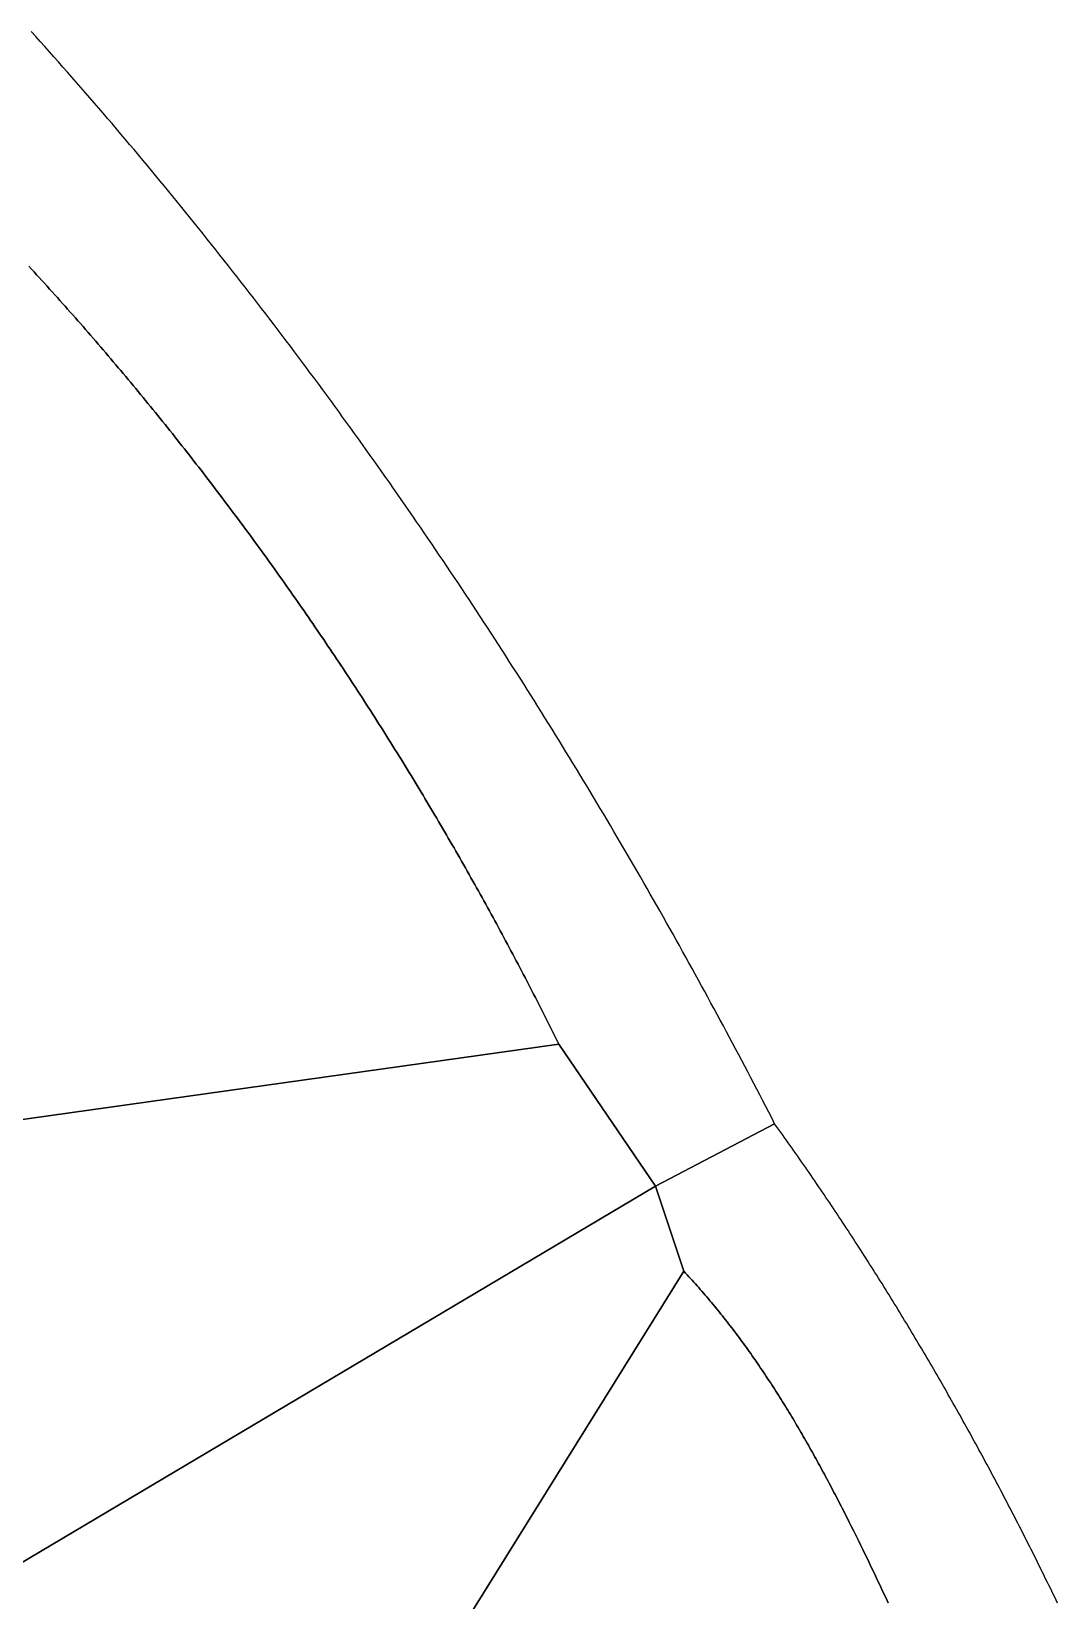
# Model space of a CAD drawing. Header units: millimetres. Extents: x -97041 to 275168, y -12500 to 263793.
# Drawn here: x 236010 to 262559, y 67810 to 108409 of the extents above; entities that cross this region are included whole.
import ezdxf

# ---------------------------------------------------------------- set-up
doc = ezdxf.new("R2010")
doc.units = ezdxf.units.MM
doc.layers.add('CLOSED_AREAS', color=7, linetype='Continuous')

msp = doc.modelspace()

# ---------------------------------------------------------------- linework, layer by layer
at = {"layer": 'CLOSED_AREAS'}
for points in [[(235942.767, 102334.371), (236010.463, 102260.957), (236078.071, 102187.443), (236145.59, 102113.83), (236213.02, 102040.118), (236280.361, 101966.308), (236347.614, 101892.4), (236414.777, 101818.394), (236481.852, 101744.292), (236548.837, 101670.092), (236615.733, 101595.796), (236682.539, 101521.404), (236749.256, 101446.916), (236815.883, 101372.333), (236882.421, 101297.655), (236948.868, 101222.883), (237015.226, 101148.016), (237081.493, 101073.056), (237147.67, 100998.002), (237213.757, 100922.856), (237279.753, 100847.616), (237345.659, 100772.284), (237411.474, 100696.861), (237477.198, 100621.346), (237542.831, 100545.74), (237608.373, 100470.043), (237673.824, 100394.255), (237739.184, 100318.378), (237804.453, 100242.411), (237869.63, 100166.355), (237934.715, 100090.21), (237999.709, 100013.977), (238064.611, 99937.655), (238129.421, 99861.246), (238194.139, 99784.749), (238258.764, 99708.166), (238323.298, 99631.495), (238387.739, 99554.739), (238452.088, 99477.897), (238516.344, 99400.969), (238580.507, 99323.956), (238644.578, 99246.859), (238708.555, 99169.677), (238772.44, 99092.411), (238836.232, 99015.062), (238899.93, 98937.63), (238963.534, 98860.114), (239027.046, 98782.517), (239090.464, 98704.837), (239153.788, 98627.076), (239217.018, 98549.233), (239280.154, 98471.31), (239343.196, 98393.305), (239406.144, 98315.221), (239468.998, 98237.057), (239531.757, 98158.814), (239594.422, 98080.491), (239656.992, 98002.09), (239719.468, 97923.611), (239781.848, 97845.054), (239844.134, 97766.419), (239906.325, 97687.707), (239968.42, 97608.918), (240030.421, 97530.053), (240092.325, 97451.112), (240154.135, 97372.096), (240215.849, 97293.004), (240277.466, 97213.837), (240338.989, 97134.596), (240400.415, 97055.281), (240461.745, 96975.892), (240522.979, 96896.43), (240584.117, 96816.894), (240645.158, 96737.287), (240706.103, 96657.606), (240766.951, 96577.855), (240827.702, 96498.031), (240888.356, 96418.137), (240948.914, 96338.172), (241009.375, 96258.136), (241069.738, 96178.031), (241130.004, 96097.856), (241190.172, 96017.612), (241250.243, 95937.299), (241310.217, 95856.917), (241370.093, 95776.468), (241429.87, 95695.951), (241489.55, 95615.367), (241549.132, 95534.715), (241608.616, 95453.998), (241668.001, 95373.214), (241727.288, 95292.364), (241786.476, 95211.449), (241845.566, 95130.469), (241904.557, 95049.424), (241963.449, 94968.315), (242022.242, 94887.142), (242080.936, 94805.906), (242139.531, 94724.606), (242198.026, 94643.244), (242256.422, 94561.819), (242314.719, 94480.332), (242372.916, 94398.784), (242431.013, 94317.175), (242489.01, 94235.504), (242546.907, 94153.773), (242604.704, 94071.983), (242662.401, 93990.132), (242719.998, 93908.222), (242777.494, 93826.253), (242834.89, 93744.225), (242892.185, 93662.14), (242949.379, 93579.996), (243006.472, 93497.795), (243063.464, 93415.537), (243120.356, 93333.222), (243177.146, 93250.851), (243233.834, 93168.424), (243290.422, 93085.941), (243346.907, 93003.403), (243403.291, 92920.811), (243459.573, 92838.164), (243515.754, 92755.463), (243571.832, 92672.708), (243627.808, 92589.9), (243683.682, 92507.039), (243739.454, 92424.125), (243795.123, 92341.16), (243850.69, 92258.142), (243906.154, 92175.074), (243961.515, 92091.954), (244016.773, 92008.783), (244071.929, 91925.562), (244126.981, 91842.292), (244181.93, 91758.972), (244236.775, 91675.602), (244291.517, 91592.185), (244346.156, 91508.718), (244400.691, 91425.204), (244455.122, 91341.642), (244509.449, 91258.033), (244563.672, 91174.377), (244617.791, 91090.674), (244671.806, 91006.925), (244725.717, 90923.131), (244779.523, 90839.291), (244833.224, 90755.407), (244886.821, 90671.477), (244940.313, 90587.504), (244993.699, 90503.487), (245046.981, 90419.426), (245100.158, 90335.322), (245153.23, 90251.175), (245206.196, 90166.987), (245259.057, 90082.756), (245311.812, 89998.484), (245364.461, 89914.17), (245417.005, 89829.816), (245469.443, 89745.421), (245521.774, 89660.986), (245574, 89576.512), (245626.119, 89491.998), (245678.132, 89407.445), (245730.039, 89322.854), (245781.838, 89238.225), (245833.532, 89153.558), (245885.118, 89068.853), (245936.597, 88984.112), (245987.97, 88899.333), (246039.235, 88814.519), (246090.393, 88729.669), (246141.443, 88644.783), (246192.386, 88559.862), (246243.222, 88474.906), (246293.95, 88389.916), (246344.569, 88304.892), (246395.081, 88219.834), (246445.485, 88134.744), (246495.781, 88049.62), (246545.969, 87964.463), (246596.048, 87879.275), (246646.018, 87794.055), (246695.88, 87708.804), (246745.634, 87623.521), (246795.278, 87538.208), (246844.814, 87452.865), (246894.24, 87367.492), (246943.557, 87282.09), (246992.765, 87196.658), (247041.864, 87111.198), (247090.853, 87025.709), (247139.732, 86940.193), (247188.502, 86854.649), (247237.162, 86769.078), (247285.712, 86683.48), (247334.152, 86597.855), (247382.482, 86512.205), (247430.701, 86426.528), (247478.81, 86340.827), (247526.809, 86255.101), (247574.696, 86169.35), (247622.474, 86083.575), (247670.14, 85997.776), (247717.695, 85911.954), (247765.14, 85826.108), (247812.473, 85740.24), (247859.694, 85654.35), (247906.805, 85568.438), (247953.804, 85482.505), (248000.691, 85396.55), (248047.466, 85310.575), (248094.13, 85224.579), (248140.682, 85138.563), (248187.121, 85052.528), (248233.448, 84966.473), (248279.663, 84880.4), (248325.766, 84794.308), (248371.756, 84708.197), (248417.634, 84622.07), (248463.398, 84535.925), (248509.05, 84449.762), (248554.589, 84363.584), (248600.015, 84277.389), (248645.328, 84191.178), (248690.527, 84104.952), (248735.613, 84018.711), (248780.585, 83932.455), (248825.444, 83846.184), (248870.189, 83759.9), (248914.82, 83673.603), (248959.337, 83587.292), (249003.74, 83500.968), (249048.028, 83414.632), (249092.203, 83328.283), (249136.263, 83241.924), (249180.208, 83155.552), (249224.039, 83069.17), (249267.755, 82982.778), (249311.356, 82896.375), (249354.842, 82809.962), (249398.213, 82723.54), (249441.469, 82637.109), (249484.61, 82550.67), (249527.635, 82464.222), (249570.544, 82377.766), (249613.338, 82291.303), (249656.016, 82204.832), (252153.116, 78532.626), (255237.769, 80148.397), (255161.51, 80297.237), (255085.038, 80446.07), (255008.355, 80594.896), (254931.459, 80743.713), (254854.352, 80892.52), (254777.033, 81041.317), (254699.502, 81190.103), (254621.759, 81338.877), (254543.804, 81487.638), (254465.637, 81636.386), (254387.258, 81785.119), (254308.668, 81933.837), (254229.865, 82082.538), (254150.851, 82231.223), (254071.624, 82379.89), (253992.186, 82528.537), (253912.536, 82677.166), (253832.674, 82825.774), (253752.6, 82974.361), (253672.314, 83122.925), (253591.817, 83271.467), (253511.107, 83419.985), (253430.185, 83568.478), (253349.052, 83716.946), (253267.707, 83865.387), (253186.149, 84013.802), (253104.38, 84162.188), (253022.399, 84310.546), (252940.206, 84458.874), (252857.801, 84607.171), (252775.184, 84755.437), (252692.355, 84903.671), (252609.315, 85051.872), (252526.062, 85200.038), (252442.598, 85348.17), (252358.921, 85496.267), (252275.033, 85644.327), (252190.933, 85792.35), (252106.621, 85940.335), (252022.097, 86088.28), (251937.361, 86236.186), (251852.413, 86384.052), (251767.253, 86531.875), (251681.882, 86679.657), (251596.298, 86827.395), (251510.502, 86975.089), (251424.495, 87122.739), (251338.276, 87270.343), (251251.844, 87417.9), (251165.201, 87565.41), (251078.346, 87712.871), (250991.279, 87860.284), (250904, 88007.646), (250816.509, 88154.958), (250728.806, 88302.218), (250640.892, 88449.426), (250552.765, 88596.58), (250464.427, 88743.681), (250375.876, 88890.726), (250287.114, 89037.715), (250198.14, 89184.648), (250108.953, 89331.524), (250019.555, 89478.341), (249929.945, 89625.098), (249840.123, 89771.796), (249750.089, 89918.433), (249659.843, 90065.008), (249569.386, 90211.521), (249478.716, 90357.97), (249387.834, 90504.355), (249296.741, 90650.675), (249205.435, 90796.928), (249113.918, 90943.115), (249022.189, 91089.235), (248930.248, 91235.286), (248838.094, 91381.267), (248745.729, 91527.179), (248653.152, 91673.019), (248560.363, 91818.788), (248467.363, 91964.484), (248374.15, 92110.106), (248280.725, 92255.654), (248187.088, 92401.127), (248093.24, 92546.524), (247999.179, 92691.844), (247904.907, 92837.086), (247810.423, 92982.249), (247715.726, 93127.334), (247620.818, 93272.337), (247525.698, 93417.26), (247430.366, 93562.101), (247334.822, 93706.859), (247239.066, 93851.533), (247143.098, 93996.122), (247046.918, 94140.627), (246950.526, 94285.045), (246853.923, 94429.376), (246757.107, 94573.62), (246660.08, 94717.774), (246562.84, 94861.839), (246465.389, 95005.814), (246367.725, 95149.697), (246269.85, 95293.489), (246171.763, 95437.187), (246073.464, 95580.792), (245974.953, 95724.302), (245876.229, 95867.716), (245777.294, 96011.034), (245678.148, 96154.255), (245578.789, 96297.378), (245479.218, 96440.403), (245379.435, 96583.327), (245279.44, 96726.151), (245179.234, 96868.874), (245078.815, 97011.494), (244978.185, 97154.012), (244877.342, 97296.425), (244776.288, 97438.734), (244675.022, 97580.937), (244573.543, 97723.034), (244471.853, 97865.024), (244369.951, 98006.905), (244267.837, 98148.678), (244165.511, 98290.34), (244062.973, 98431.892), (243960.223, 98573.333), (243857.261, 98714.661), (243754.087, 98855.876), (243650.701, 98996.977), (243547.104, 99137.963), (243443.294, 99278.834), (243339.273, 99419.588), (243235.039, 99560.224), (243130.593, 99700.743), (243025.936, 99841.142), (242921.067, 99981.421), (242815.985, 100121.58), (242710.692, 100261.617), (242605.187, 100401.531), (242499.47, 100541.323), (242393.54, 100680.99), (242287.399, 100820.532), (242181.046, 100959.948), (242074.481, 101099.238), (241967.704, 101238.4), (241860.715, 101377.434), (241753.514, 101516.338), (241646.102, 101655.113), (241538.477, 101793.756), (241430.64, 101932.268), (241322.592, 102070.648), (241214.331, 102208.894), (241105.858, 102347.005), (240997.174, 102484.982), (240888.277, 102622.823), (240779.169, 102760.526), (240669.848, 102898.093), (240560.316, 103035.52), (240450.572, 103172.809), (240340.616, 103309.957), (240230.447, 103446.965), (240120.067, 103583.83), (240009.475, 103720.553), (239898.671, 103857.132), (239787.655, 103993.567), (239676.427, 104129.857), (239564.987, 104266), (239453.335, 104401.997), (239341.471, 104537.846), (239229.395, 104673.546), (239117.107, 104809.097), (239004.607, 104944.498), (238891.896, 105079.747), (238778.972, 105214.845), (238665.836, 105349.79), (238552.489, 105484.581), (238438.929, 105619.217), (238325.158, 105753.699), (238211.174, 105888.024), (238096.978, 106022.192), (237982.571, 106156.202), (237867.952, 106290.053), (237753.12, 106423.745), (237638.077, 106557.277), (237522.822, 106690.647), (237407.354, 106823.855), (237291.675, 106956.901), (237175.784, 107089.782), (237059.681, 107222.499), (236943.365, 107355.05), (236826.838, 107487.436), (236710.099, 107619.654), (236593.148, 107751.704), (236475.985, 107883.585), (236358.61, 108015.296), (236241.023, 108146.837), (236123.224, 108278.207), (236005.213, 108409.404)], [(234967.191, 80148.397), (249656.016, 82204.832), (249613.338, 82291.303), (249570.544, 82377.766), (249527.635, 82464.222), (249484.61, 82550.67), (249441.469, 82637.109), (249398.213, 82723.54), (249354.842, 82809.962), (249311.356, 82896.375), (249267.755, 82982.778), (249224.039, 83069.17), (249180.208, 83155.552), (249136.263, 83241.924), (249092.203, 83328.283), (249048.028, 83414.632), (249003.74, 83500.968), (248959.337, 83587.292), (248914.82, 83673.603), (248870.189, 83759.9), (248825.444, 83846.184), (248780.585, 83932.455), (248735.613, 84018.711), (248690.527, 84104.952), (248645.328, 84191.178), (248600.015, 84277.389), (248554.589, 84363.584), (248509.05, 84449.762), (248463.398, 84535.925), (248417.634, 84622.07), (248371.756, 84708.197), (248325.766, 84794.308), (248279.663, 84880.4), (248233.448, 84966.473), (248187.121, 85052.528), (248140.682, 85138.563), (248094.13, 85224.579), (248047.466, 85310.575), (248000.691, 85396.55), (247953.804, 85482.505), (247906.805, 85568.438), (247859.694, 85654.35), (247812.473, 85740.24), (247765.14, 85826.108), (247717.695, 85911.954), (247670.14, 85997.776), (247622.474, 86083.575), (247574.696, 86169.35), (247526.809, 86255.101), (247478.81, 86340.827), (247430.701, 86426.528), (247382.482, 86512.205), (247334.152, 86597.855), (247285.712, 86683.48), (247237.162, 86769.078), (247188.502, 86854.649), (247139.732, 86940.193), (247090.853, 87025.709), (247041.864, 87111.198), (246992.765, 87196.658), (246943.557, 87282.09), (246894.24, 87367.492), (246844.814, 87452.865), (246795.278, 87538.208), (246745.634, 87623.521), (246695.88, 87708.804), (246646.018, 87794.055), (246596.048, 87879.275), (246545.969, 87964.463), (246495.781, 88049.62), (246445.485, 88134.744), (246395.081, 88219.834), (246344.569, 88304.892), (246293.95, 88389.916), (246243.222, 88474.906), (246192.386, 88559.862), (246141.443, 88644.783), (246090.393, 88729.669), (246039.235, 88814.519), (245987.97, 88899.333), (245936.597, 88984.112), (245885.118, 89068.853), (245833.532, 89153.558), (245781.838, 89238.225), (245730.039, 89322.854), (245678.132, 89407.445), (245626.119, 89491.998), (245574, 89576.512), (245521.774, 89660.986), (245469.443, 89745.421), (245417.005, 89829.816), (245364.461, 89914.17), (245311.812, 89998.484), (245259.057, 90082.756), (245206.196, 90166.987), (245153.23, 90251.175), (245100.158, 90335.322), (245046.981, 90419.426), (244993.699, 90503.487), (244940.313, 90587.504), (244886.821, 90671.477), (244833.224, 90755.407), (244779.523, 90839.291), (244725.717, 90923.131), (244671.806, 91006.925), (244617.791, 91090.674), (244563.672, 91174.377), (244509.449, 91258.033), (244455.122, 91341.642), (244400.691, 91425.204), (244346.156, 91508.718), (244291.517, 91592.185), (244236.775, 91675.602), (244181.93, 91758.972), (244126.981, 91842.292), (244071.929, 91925.562), (244016.773, 92008.783), (243961.515, 92091.954), (243906.154, 92175.074), (243850.69, 92258.142), (243795.123, 92341.16), (243739.454, 92424.125), (243683.682, 92507.039), (243627.808, 92589.9), (243571.832, 92672.708), (243515.754, 92755.463), (243459.573, 92838.164), (243403.291, 92920.811), (243346.907, 93003.403), (243290.422, 93085.941), (243233.834, 93168.424), (243177.146, 93250.851), (243120.356, 93333.222), (243063.464, 93415.537), (243006.472, 93497.795), (242949.379, 93579.996), (242892.185, 93662.14), (242834.89, 93744.225), (242777.494, 93826.253), (242719.998, 93908.222), (242662.401, 93990.132), (242604.704, 94071.983), (242546.907, 94153.773), (242489.01, 94235.504), (242431.013, 94317.175), (242372.916, 94398.784), (242314.719, 94480.332), (242256.422, 94561.819), (242198.026, 94643.244), (242139.531, 94724.606), (242080.936, 94805.906), (242022.242, 94887.142), (241963.449, 94968.315), (241904.557, 95049.424), (241845.566, 95130.469), (241786.476, 95211.449), (241727.288, 95292.364), (241668.001, 95373.214), (241608.616, 95453.998), (241549.132, 95534.715), (241489.55, 95615.367), (241429.87, 95695.951), (241370.093, 95776.468), (241310.217, 95856.917), (241250.243, 95937.299), (241190.172, 96017.612), (241130.004, 96097.856), (241069.738, 96178.031), (241009.375, 96258.136), (240948.914, 96338.172), (240888.356, 96418.137), (240827.702, 96498.031), (240766.951, 96577.855), (240706.103, 96657.606), (240645.158, 96737.287), (240584.117, 96816.894), (240522.979, 96896.43), (240461.745, 96975.892), (240400.415, 97055.281), (240338.989, 97134.596), (240277.466, 97213.837), (240215.849, 97293.004), (240154.135, 97372.096), (240092.325, 97451.112), (240030.421, 97530.053), (239968.42, 97608.918), (239906.325, 97687.707), (239844.134, 97766.419), (239781.848, 97845.054), (239719.468, 97923.611), (239656.992, 98002.09), (239594.422, 98080.491), (239531.757, 98158.814), (239468.998, 98237.057), (239406.144, 98315.221), (239343.196, 98393.305), (239280.154, 98471.31), (239217.018, 98549.233), (239153.788, 98627.076), (239090.464, 98704.837), (239027.046, 98782.517), (238963.534, 98860.114), (238899.93, 98937.63), (238836.232, 99015.062), (238772.44, 99092.411), (238708.555, 99169.677), (238644.578, 99246.859), (238580.507, 99323.956), (238516.344, 99400.969), (238452.088, 99477.897), (238387.739, 99554.739), (238323.298, 99631.495), (238258.764, 99708.166), (238194.139, 99784.749), (238129.421, 99861.246), (238064.611, 99937.655), (237999.709, 100013.977), (237934.715, 100090.21), (237869.63, 100166.355), (237804.453, 100242.411), (237739.184, 100318.378), (237673.824, 100394.255), (237608.373, 100470.043), (237542.831, 100545.74), (237477.198, 100621.346), (237411.474, 100696.861), (237345.659, 100772.284), (237279.753, 100847.616), (237213.757, 100922.856), (237147.67, 100998.002), (237081.493, 101073.056), (237015.226, 101148.016), (236948.868, 101222.883), (236882.421, 101297.655), (236815.883, 101372.333), (236749.256, 101446.916), (236682.539, 101521.404), (236615.733, 101595.796), (236548.837, 101670.092), (236481.852, 101744.292), (236414.777, 101818.394), (236347.614, 101892.4), (236280.361, 101966.308), (236213.02, 102040.118), (236145.59, 102113.83), (236078.071, 102187.443), (236010.463, 102260.957), (235942.767, 102334.371)], [(223216.131, 61346.701), (252153.116, 78532.626), (249656.016, 82204.832), (234967.191, 80148.397)], [(262558.893, 67741.759), (262521.582, 67819.112), (262484.201, 67896.429), (262446.75, 67973.708), (262409.23, 68050.951), (262371.641, 68128.157), (262333.982, 68205.326), (262296.253, 68282.457), (262258.453, 68359.552), (262220.584, 68436.609), (262182.645, 68513.628), (262144.635, 68590.61), (262106.555, 68667.554), (262068.405, 68744.461), (262030.183, 68821.33), (261991.892, 68898.161), (261953.529, 68974.953), (261915.095, 69051.708), (261876.591, 69128.424), (261838.015, 69205.103), (261799.369, 69281.742), (261760.65, 69358.343), (261721.861, 69434.906), (261683, 69511.43), (261644.067, 69587.915), (261605.063, 69664.361), (261565.986, 69740.769), (261526.838, 69817.137), (261487.618, 69893.466), (261448.326, 69969.756), (261408.961, 70046.006), (261369.524, 70122.217), (261330.015, 70198.388), (261290.433, 70274.52), (261250.779, 70350.612), (261211.051, 70426.664), (261171.251, 70502.677), (261131.378, 70578.649), (261091.432, 70654.581), (261051.413, 70730.473), (261011.32, 70806.324), (260971.154, 70882.135), (260930.915, 70957.906), (260890.602, 71033.636), (260850.215, 71109.325), (260809.755, 71184.974), (260769.22, 71260.582), (260728.612, 71336.148), (260687.93, 71411.674), (260647.173, 71487.158), (260606.342, 71562.602), (260565.437, 71638.003), (260524.457, 71713.364), (260483.403, 71788.683), (260442.274, 71863.96), (260401.07, 71939.195), (260359.791, 72014.389), (260318.437, 72089.54), (260277.008, 72164.65), (260235.504, 72239.718), (260193.925, 72314.743), (260152.27, 72389.726), (260110.539, 72464.666), (260068.733, 72539.564), (260026.851, 72614.42), (259984.894, 72689.232), (259942.86, 72764.002), (259900.751, 72838.729), (259858.565, 72913.414), (259816.303, 72988.055), (259773.964, 73062.652), (259731.549, 73137.207), (259689.058, 73211.718), (259646.49, 73286.186), (259603.845, 73360.61), (259561.123, 73434.991), (259518.325, 73509.327), (259475.449, 73583.62), (259432.496, 73657.869), (259389.466, 73732.074), (259346.358, 73806.235), (259303.173, 73880.352), (259259.911, 73954.424), (259216.57, 74028.452), (259173.152, 74102.435), (259129.656, 74176.374), (259086.082, 74250.268), (259042.43, 74324.118), (258998.7, 74397.922), (258954.891, 74471.682), (258911.004, 74545.396), (258867.038, 74619.065), (258822.994, 74692.689), (258778.871, 74766.268), (258734.669, 74839.801), (258690.389, 74913.288), (258646.029, 74986.73), (258601.59, 75060.126), (258557.072, 75133.476), (258512.475, 75206.781), (258467.798, 75280.039), (258423.042, 75353.251), (258378.206, 75426.417), (258333.29, 75499.537), (258288.294, 75572.61), (258243.218, 75645.637), (258198.063, 75718.617), (258152.827, 75791.551), (258107.511, 75864.437), (258062.114, 75937.277), (258016.638, 76010.07), (257971.08, 76082.815), (257925.442, 76155.514), (257879.723, 76228.165), (257833.923, 76300.769), (257788.042, 76373.325), (257742.08, 76445.834), (257696.037, 76518.295), (257649.913, 76590.709), (257603.707, 76663.074), (257557.42, 76735.392), (257511.051, 76807.662), (257464.6, 76879.883), (257418.068, 76952.057), (257371.454, 77024.182), (257324.757, 77096.258), (257277.979, 77168.286), (257231.118, 77240.266), (257184.175, 77312.196), (257137.15, 77384.078), (257090.042, 77455.911), (257042.851, 77527.695), (256995.578, 77599.43), (256948.222, 77671.116), (256900.783, 77742.753), (256853.261, 77814.34), (256805.655, 77885.877), (256757.967, 77957.366), (256710.195, 78028.804), (256662.34, 78100.193), (256614.401, 78171.532), (256566.378, 78242.821), (256518.272, 78314.06), (256470.082, 78385.248), (256421.808, 78456.387), (256373.449, 78527.475), (256325.007, 78598.513), (256276.48, 78669.5), (256227.869, 78740.437), (256179.174, 78811.323), (256130.394, 78882.158), (256081.529, 78952.943), (256032.579, 79023.676), (255983.545, 79094.358), (255934.425, 79164.989), (255885.221, 79235.569), (255835.931, 79306.097), (255786.556, 79376.574), (255737.095, 79447), (255687.549, 79517.373), (255637.917, 79587.695), (255588.2, 79657.966), (255538.397, 79728.184), (255488.508, 79798.35), (255438.532, 79868.464), (255388.471, 79938.526), (255338.324, 80008.535), (255288.09, 80078.492), (255237.769, 80148.397), (252153.116, 78532.626), (252887.557, 76329.302), (252931.1, 76283.128), (252974.474, 76236.779), (253017.681, 76190.257), (253060.721, 76143.561), (253103.597, 76096.695), (253146.307, 76049.657), (253188.855, 76002.451), (253231.239, 75955.075), (253273.462, 75907.533), (253315.524, 75859.825), (253357.426, 75811.951), (253399.169, 75763.913), (253440.754, 75715.713), (253482.182, 75667.35), (253523.453, 75618.827), (253564.569, 75570.144), (253605.53, 75521.302), (253646.338, 75472.303), (253686.994, 75423.147), (253727.497, 75373.836), (253767.85, 75324.37), (253808.052, 75274.751), (253848.106, 75224.98), (253888.012, 75175.057), (253927.77, 75124.985), (253967.382, 75074.763), (254006.849, 75024.394), (254046.171, 74973.877), (254085.35, 74923.215), (254124.386, 74872.408), (254163.28, 74821.458), (254202.033, 74770.365), (254240.646, 74719.13), (254279.121, 74667.755), (254317.457, 74616.24), (254355.656, 74564.588), (254393.719, 74512.798), (254431.646, 74460.872), (254469.439, 74408.811), (254507.098, 74356.616), (254544.625, 74304.288), (254582.02, 74251.828), (254619.284, 74199.237), (254656.418, 74146.517), (254693.423, 74093.668), (254730.3, 74040.691), (254767.049, 73987.588), (254803.673, 73934.36), (254840.171, 73881.007), (254876.544, 73827.531), (254912.794, 73773.933), (254948.921, 73720.213), (254984.927, 73666.374), (255020.811, 73612.416), (255056.576, 73558.339), (255092.222, 73504.146), (255127.749, 73449.837), (255163.159, 73395.414), (255198.453, 73340.877), (255233.632, 73286.227), (255268.696, 73231.466), (255303.646, 73176.594), (255338.484, 73121.614), (255373.21, 73066.525), (255407.825, 73011.328), (255442.331, 72956.026), (255476.727, 72900.619), (255511.015, 72845.107), (255545.196, 72789.493), (255579.27, 72733.777), (255613.24, 72677.961), (255647.104, 72622.044), (255680.865, 72566.029), (255714.524, 72509.917), (255748.08, 72453.708), (255781.536, 72397.404), (255814.892, 72341.005), (255848.149, 72284.513), (255881.307, 72227.929), (255914.369, 72171.254), (255947.334, 72114.49), (255980.203, 72057.636), (256012.979, 72000.694), (256045.66, 71943.665), (256078.249, 71886.551), (256110.746, 71829.352), (256143.152, 71772.07), (256175.469, 71714.705), (256207.696, 71657.259), (256239.835, 71599.732), (256271.887, 71542.126), (256303.853, 71484.442), (256335.733, 71426.681), (256367.529, 71368.843), (256399.241, 71310.931), (256430.87, 71252.945), (256462.418, 71194.886), (256493.885, 71136.755), (256525.272, 71078.554), (256556.579, 71020.282), (256587.809, 70961.943), (256618.961, 70903.536), (256650.037, 70845.062), (256681.038, 70786.524), (256711.964, 70727.921), (256742.817, 70669.254), (256773.597, 70610.526), (256804.305, 70551.737), (256834.942, 70492.887), (256865.51, 70433.979), (256896.008, 70375.013), (256926.438, 70315.991), (256956.801, 70256.912), (256987.097, 70197.779), (257017.328, 70138.593), (257047.495, 70079.354), (257077.598, 70020.064), (257107.638, 69960.723), (257137.617, 69901.333), (257167.535, 69841.896), (257227.191, 69722.88), (257286.615, 69603.684), (257345.814, 69484.317), (257404.794, 69364.788), (257460.92, 69250.5), (257516.855, 69136.074), (257572.604, 69021.513), (257628.168, 68906.819), (257683.55, 68791.996), (257738.752, 68677.045), (257793.777, 68561.969), (257848.628, 68446.771), (257903.307, 68331.454), (257957.817, 68216.019), (258012.159, 68100.471), (258066.337, 67984.81), (258120.354, 67869.041), (258174.211, 67753.165)], [(243192.933, 60759.148), (252887.557, 76329.302), (252153.116, 78532.626), (223216.131, 61346.701)], [(258174.211, 67753.165), (258120.354, 67869.041), (258066.337, 67984.81), (258012.159, 68100.471), (257957.817, 68216.019), (257903.307, 68331.454), (257848.628, 68446.771), (257793.777, 68561.969), (257738.752, 68677.045), (257683.55, 68791.996), (257628.168, 68906.819), (257572.604, 69021.513), (257516.855, 69136.074), (257460.92, 69250.5), (257404.794, 69364.788), (257345.814, 69484.317), (257286.615, 69603.684), (257227.191, 69722.88), (257167.535, 69841.896), (257137.617, 69901.333), (257107.638, 69960.723), (257077.598, 70020.064), (257047.495, 70079.354), (257017.328, 70138.593), (256987.097, 70197.779), (256956.801, 70256.912), (256926.438, 70315.991), (256896.008, 70375.013), (256865.51, 70433.979), (256834.942, 70492.887), (256804.305, 70551.737), (256773.597, 70610.526), (256742.817, 70669.254), (256711.964, 70727.921), (256681.038, 70786.524), (256650.037, 70845.062), (256618.961, 70903.536), (256587.809, 70961.943), (256556.579, 71020.282), (256525.272, 71078.554), (256493.885, 71136.755), (256462.418, 71194.886), (256430.87, 71252.945), (256399.241, 71310.931), (256367.529, 71368.843), (256335.733, 71426.681), (256303.853, 71484.442), (256271.887, 71542.126), (256239.835, 71599.732), (256207.696, 71657.259), (256175.469, 71714.705), (256143.152, 71772.07), (256110.746, 71829.352), (256078.249, 71886.551), (256045.66, 71943.665), (256012.979, 72000.694), (255980.203, 72057.636), (255947.334, 72114.49), (255914.369, 72171.254), (255881.307, 72227.929), (255848.149, 72284.513), (255814.892, 72341.005), (255781.536, 72397.404), (255748.08, 72453.708), (255714.524, 72509.917), (255680.865, 72566.029), (255647.104, 72622.044), (255613.24, 72677.961), (255579.27, 72733.777), (255545.196, 72789.493), (255511.015, 72845.107), (255476.727, 72900.619), (255442.331, 72956.026), (255407.825, 73011.328), (255373.21, 73066.525), (255338.484, 73121.614), (255303.646, 73176.594), (255268.696, 73231.466), (255233.632, 73286.227), (255198.453, 73340.877), (255163.159, 73395.414), (255127.749, 73449.837), (255092.222, 73504.146), (255056.576, 73558.339), (255020.811, 73612.416), (254984.927, 73666.374), (254948.921, 73720.213), (254912.794, 73773.933), (254876.544, 73827.531), (254840.171, 73881.007), (254803.673, 73934.36), (254767.049, 73987.588), (254730.3, 74040.691), (254693.423, 74093.668), (254656.418, 74146.517), (254619.284, 74199.237), (254582.02, 74251.828), (254544.625, 74304.288), (254507.098, 74356.616), (254469.439, 74408.811), (254431.646, 74460.872), (254393.719, 74512.798), (254355.656, 74564.588), (254317.457, 74616.24), (254279.121, 74667.755), (254240.646, 74719.13), (254202.033, 74770.365), (254163.28, 74821.458), (254124.386, 74872.408), (254085.35, 74923.215), (254046.171, 74973.877), (254006.849, 75024.394), (253967.382, 75074.763), (253927.77, 75124.985), (253888.012, 75175.057), (253848.106, 75224.98), (253808.052, 75274.751), (253767.85, 75324.37), (253727.497, 75373.836), (253686.994, 75423.147), (253646.338, 75472.303), (253605.53, 75521.302), (253564.569, 75570.144), (253523.453, 75618.827), (253482.182, 75667.35), (253440.754, 75715.713), (253399.169, 75763.913), (253357.426, 75811.951), (253315.524, 75859.825), (253273.462, 75907.533), (253231.239, 75955.075), (253188.855, 76002.451), (253146.307, 76049.657), (253103.597, 76096.695), (253060.721, 76143.561), (253017.681, 76190.257), (252974.474, 76236.779), (252931.1, 76283.128), (252887.557, 76329.302), (243192.933, 60759.148)]]:
    msp.add_lwpolyline(points, dxfattribs=at)

doc.saveas('drawing.dxf')
